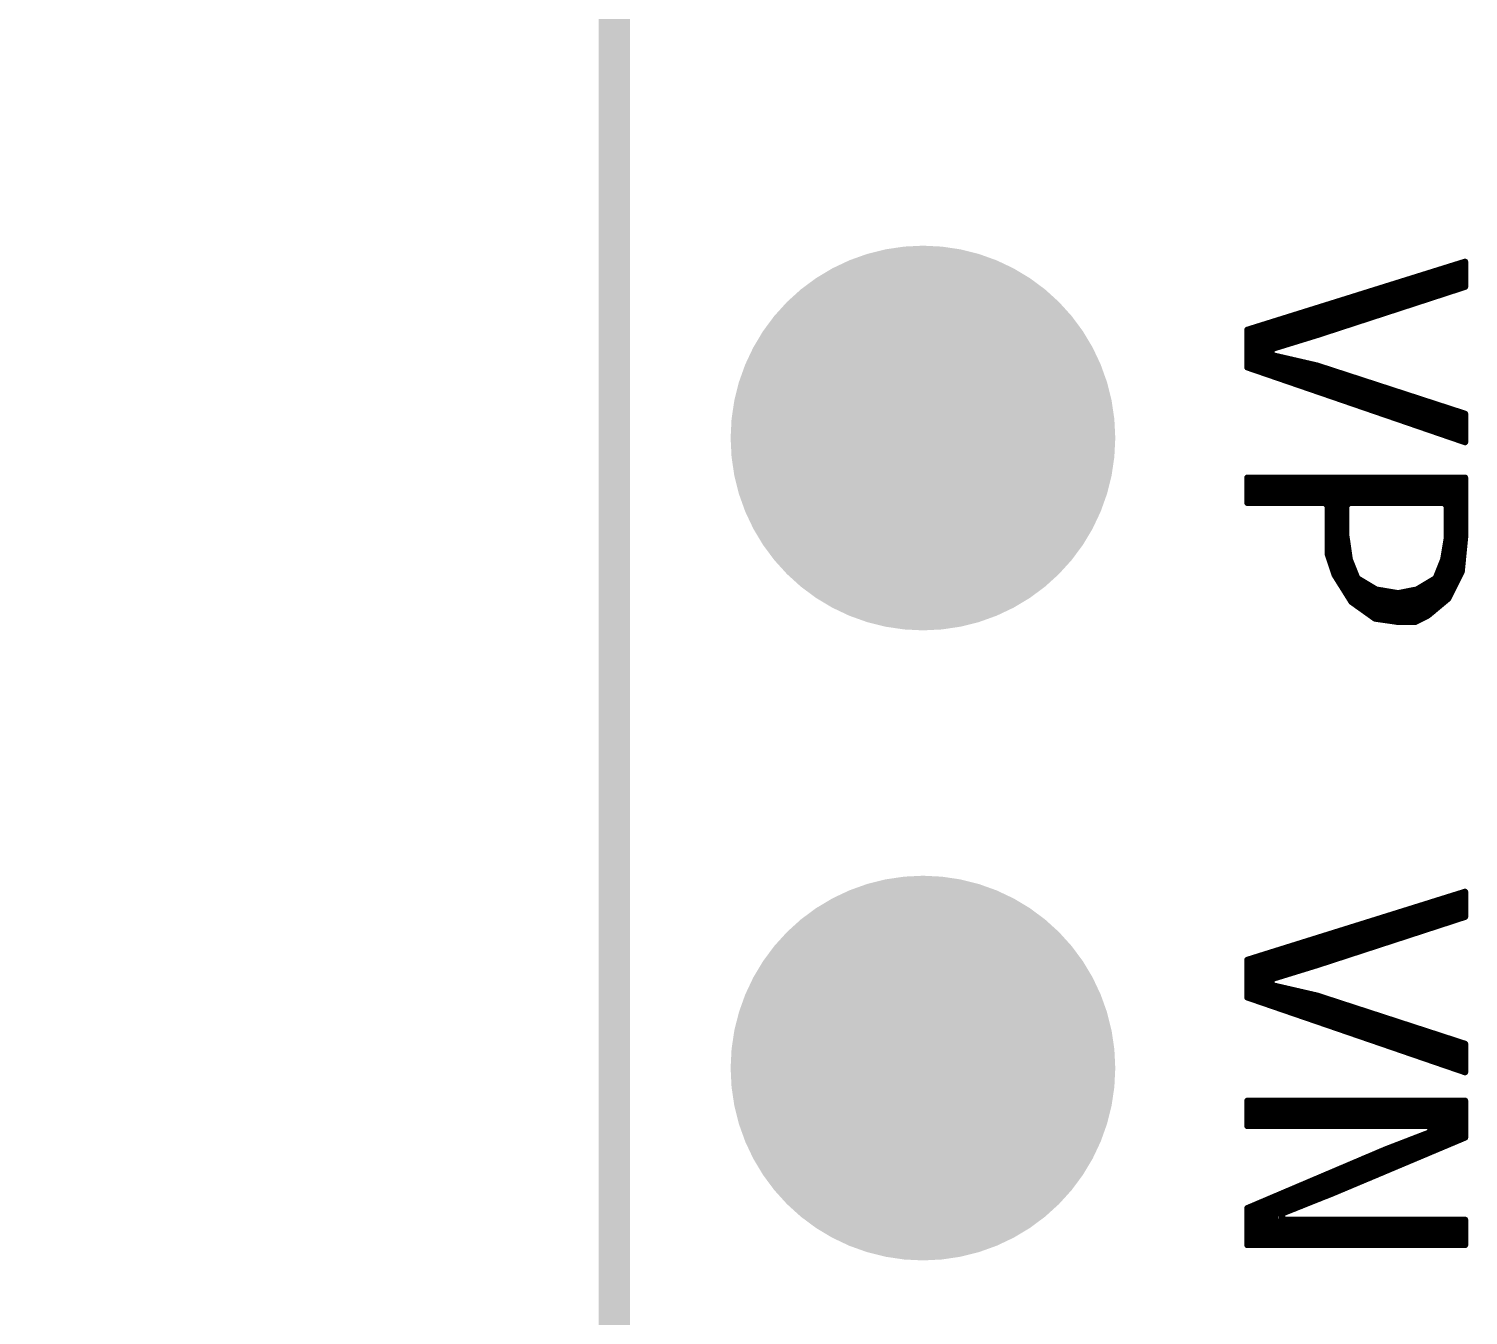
# Model space of a CAD drawing. Extents: x 491.8 to 537.2, y 395.3 to 465.5.
# Drawn here: x 497.64 to 503.44, y 438.39 to 443.58 of the extents above; entities that cross this region are included whole.
import ezdxf

# ---------------------------------------------------------------- set-up
doc = ezdxf.new("R2010")
doc.units = 0
doc.header["$MEASUREMENT"] = 0
doc.layers.get('0').update_dxf_attribs({"linetype": 'CONTINUOUS'})
doc.layers.get('Defpoints').update_dxf_attribs({"linetype": 'CONTINUOUS'})
doc.layers.add('SILKSCREENTOP_P', color=251, linetype='CONTINUOUS')
doc.styles.get("Standard").update_dxf_attribs({"font": 'arial.ttf'})
doc.dimstyles.get("Standard").update_dxf_attribs({"dimtxt": 1.5, "dimasz": 1.5, "dimexe": 0.18, "dimexo": 0, "dimgap": 0.5, "dimtad": 0, "dimtih": 1, "dimtoh": 1, "dimzin": 0, "dimdsep": 46, "dimtxsty": 'Standard', "dimcen": 0.09, "dimadec": 0, "dimazin": 0, "dimtfac": 1, "dimtofl": 0, "dimtmove": 2, "dimatfit": 3, "dimfxl": 1, "dimtolj": 1, "dimtzin": 0, "dimarcsym": 0})

# ---------------------------------------------------------------- blocks, each defined once
blk = doc.blocks.new('ROUND_1')
at = {"const_width": 0.0127}
blk.add_lwpolyline([(-0.00635, 0, 1), (0.00635, 0, 1)], format="xyb", close=True, dxfattribs=at)
blk = doc.blocks.new('ROUND_370')
at = {"const_width": 0.77546}
blk.add_lwpolyline([(-0.38773, 0, 1), (0.38773, 0, 1)], format="xyb", close=True, dxfattribs=at)
blk = doc.blocks.new('*D53')
at = {"color": 0, "linetype": 'Continuous', "lineweight": -2}
for p, q in [((501.0318, 448.26), (494.2153, 448.26)), ((494.3953, 446.76), (494.3953, 425.3958)), ((494.3953, 401.5), (494.3953, 422.8641)), ((501.0318, 400), (494.2153, 400))]:
    blk.add_line(p, q, dxfattribs=at)
at = {"color": 0, "linetype": 'Continuous'}
for points in [[(494.1453, 446.76), (494.6453, 446.76), (494.3953, 448.26)], [(494.1453, 401.5), (494.6453, 401.5), (494.3953, 400)]]:
    blk.add_solid(points, dxfattribs=at)
at = {"layer": 'Defpoints', "color": 0, "linetype": 'Continuous'}
for p in [(501.0318, 448.26), (494.3953, 400), (501.0318, 400)]:
    blk.add_point(p, dxfattribs=at)
at = {"color": 0, "linetype": 'Continuous', "insert": (494.3953, 424.13), "char_height": 1.5, "attachment_point": 5}
blk.add_mtext('\\A1;48.26', dxfattribs=at)

msp = doc.modelspace()

# ---------------------------------------------------------------- linework, layer by layer
at = {"const_width": 0.127}
msp.add_lwpolyline([(500.000016, 400.99996), (500.000016, 447.259964)], dxfattribs=at)
at = {"layer": 'SILKSCREENTOP_P', "const_width": 0.0254}
for points in [[(503.430286, 442.64072), (502.552716, 442.3664)], [(503.3772, 442.522864), (503.3772, 442.623956)], [(503.4026, 442.530992), (503.4026, 442.63183)], [(503.428, 442.539374), (503.428, 442.639958)], [(503.430286, 442.540136), (503.430286, 442.64072)], [(503.1994, 442.464952), (503.1994, 442.56833)], [(503.2248, 442.47308), (503.2248, 442.576458)], [(503.2502, 442.481462), (503.2502, 442.584332)], [(503.2756, 442.48959), (503.2756, 442.592206)], [(503.301, 442.497972), (503.301, 442.60008)], [(503.3264, 442.506354), (503.3264, 442.608208)], [(503.3518, 442.514482), (503.3518, 442.616082)], [(502.832624, 442.345318), (503.430286, 442.540136)], [(502.9962, 442.398658), (502.9962, 442.50483)], [(503.0216, 442.40704), (503.0216, 442.512958)], [(503.047, 442.415168), (503.047, 442.520832)], [(503.0724, 442.42355), (503.0724, 442.528706)], [(503.0978, 442.431932), (503.0978, 442.53658)], [(503.1232, 442.44006), (503.1232, 442.544708)], [(503.1486, 442.448442), (503.1486, 442.552582)], [(503.174, 442.45657), (503.174, 442.560456)], [(502.8184, 442.341), (502.8184, 442.449458)], [(502.8438, 442.349128), (502.8438, 442.457332)], [(502.8692, 442.35751), (502.8692, 442.465206)], [(502.8946, 442.365638), (502.8946, 442.47308)], [(502.92, 442.37402), (502.92, 442.481208)], [(502.9454, 442.382148), (502.9454, 442.489082)], [(502.9708, 442.39053), (502.9708, 442.496956)], [(502.6406, 442.28004), (502.6406, 442.393832)], [(502.666, 442.294264), (502.666, 442.401706)], [(502.6914, 442.302138), (502.6914, 442.40958)], [(502.7168, 442.309758), (502.7168, 442.417708)], [(502.7422, 442.317632), (502.7422, 442.425582)], [(502.7676, 442.325506), (502.7676, 442.433456)], [(502.793, 442.33338), (502.793, 442.44133)], [(502.552716, 442.3664), (502.552716, 442.21527)], [(502.5644, 442.21146), (502.5644, 442.369956)], [(502.5898, 442.20257), (502.5898, 442.37783)], [(502.6152, 442.193934), (502.6152, 442.385958)], [(502.649236, 442.28893), (502.832624, 442.345318)], [(502.6406, 442.185298), (502.6406, 442.27369)], [(502.649998, 442.264546), (502.649236, 442.28893)], [(502.552716, 442.21527), (503.430286, 441.913772)], [(502.832878, 442.222382), (502.649998, 442.264546)], [(502.666, 442.176408), (502.666, 442.260736)], [(502.6914, 442.167772), (502.6914, 442.254894)], [(502.7168, 442.158882), (502.7168, 442.249052)], [(502.7422, 442.150246), (502.7422, 442.24321)], [(502.7676, 442.14161), (502.7676, 442.237368)], [(502.793, 442.13272), (502.793, 442.231526)], [(502.8184, 442.124084), (502.8184, 442.225684)], [(503.430286, 442.027818), (502.832878, 442.222382)], [(502.8438, 442.115448), (502.8438, 442.218826)], [(502.8692, 442.106558), (502.8692, 442.210444)], [(502.8946, 442.097922), (502.8946, 442.202316)], [(502.92, 442.089032), (502.92, 442.193934)], [(502.9454, 442.080396), (502.9454, 442.185806)], [(502.9708, 442.07176), (502.9708, 442.177424)], [(502.9962, 442.06287), (502.9962, 442.169042)], [(503.0216, 442.054234), (503.0216, 442.160914)], [(503.047, 442.045598), (503.047, 442.152532)], [(503.0724, 442.036708), (503.0724, 442.144404)], [(503.0978, 442.028072), (503.0978, 442.136022)], [(503.1232, 442.019182), (503.1232, 442.127894)], [(503.1486, 442.010546), (503.1486, 442.119512)], [(503.174, 442.00191), (503.174, 442.111384)], [(503.1994, 441.99302), (503.1994, 442.103002)], [(503.2248, 441.984384), (503.2248, 442.09462)], [(503.2502, 441.975748), (503.2502, 442.086492)], [(503.2756, 441.966858), (503.2756, 442.07811)], [(503.301, 441.958222), (503.301, 442.069982)], [(503.3264, 441.949332), (503.3264, 442.0616)], [(503.3518, 441.940696), (503.3518, 442.053472)], [(503.3772, 441.93206), (503.3772, 442.04509)], [(503.4026, 441.92317), (503.4026, 442.036708)], [(503.428, 441.914534), (503.428, 442.02858)], [(503.430286, 441.913772), (503.430286, 442.027818)], [(503.430286, 441.770262), (502.552716, 441.770262)], [(502.552716, 441.770262), (502.552716, 441.668662)], [(502.5644, 441.668662), (502.5644, 441.770262)], [(502.5898, 441.668662), (502.5898, 441.770262)], [(502.6152, 441.668662), (502.6152, 441.770262)], [(502.6406, 441.668662), (502.6406, 441.770262)], [(502.666, 441.668662), (502.666, 441.770262)], [(502.6914, 441.668662), (502.6914, 441.770262)], [(502.7168, 441.668662), (502.7168, 441.770262)], [(502.7422, 441.668662), (502.7422, 441.770262)], [(502.7676, 441.668662), (502.7676, 441.770262)], [(502.793, 441.668662), (502.793, 441.770262)], [(502.8184, 441.668662), (502.8184, 441.770262)], [(502.8438, 441.668662), (502.8438, 441.770262)], [(502.8692, 441.6679), (502.8692, 441.770262)], [(502.8946, 441.408566), (502.8946, 441.770262)], [(502.92, 441.35421), (502.92, 441.770262)], [(502.9454, 441.31357), (502.9454, 441.770262)], [(502.9708, 441.668662), (502.9708, 441.770262)], [(502.9962, 441.668662), (502.9962, 441.770262)], [(503.0216, 441.668662), (503.0216, 441.770262)], [(503.047, 441.668662), (503.047, 441.770262)], [(503.0724, 441.668662), (503.0724, 441.770262)], [(503.0978, 441.668662), (503.0978, 441.770262)], [(503.1232, 441.668662), (503.1232, 441.770262)], [(503.1486, 441.668662), (503.1486, 441.770262)], [(503.174, 441.668662), (503.174, 441.770262)], [(503.1994, 441.668662), (503.1994, 441.770262)], [(503.2248, 441.668662), (503.2248, 441.770262)], [(503.2502, 441.668662), (503.2502, 441.770262)], [(503.2756, 441.668662), (503.2756, 441.770262)], [(503.301, 441.668662), (503.301, 441.770262)], [(503.3264, 441.668662), (503.3264, 441.770262)], [(503.3518, 441.666376), (503.3518, 441.770262)], [(503.3772, 441.312808), (503.3772, 441.770262)], [(503.4026, 441.363608), (503.4026, 441.770262)], [(503.428, 441.505594), (503.428, 441.770262)], [(503.430286, 441.529724), (503.430286, 441.770262)], [(502.552716, 441.668662), (502.864628, 441.668662)], [(502.864628, 441.668662), (502.877328, 441.655962)], [(502.877328, 441.655962), (502.877328, 441.460382)], [(502.950734, 441.655962), (502.963434, 441.668662)], [(502.950734, 441.543186), (502.950734, 441.655962)], [(502.963434, 441.668662), (503.344434, 441.668662)], [(503.344434, 441.668662), (503.357134, 441.655962)], [(503.357134, 441.655962), (503.357134, 441.528962)], [(502.950734, 441.541408), (502.950734, 441.543186)], [(502.964958, 441.442602), (502.950734, 441.541408)], [(503.35688, 441.52693), (503.342656, 441.442348)], [(503.357134, 441.528962), (503.35688, 441.52693)], [(503.41657, 441.391548), (503.430286, 441.529724)], [(502.877328, 441.460382), (502.904252, 441.379102)], [(503.3518, 441.2742), (503.3518, 441.49645)], [(502.96572, 441.439554), (502.964958, 441.442602)], [(502.993914, 441.368942), (502.96572, 441.439554)], [(502.9708, 441.27293), (502.9708, 441.426854)], [(503.341894, 441.439554), (503.3137, 441.368942)], [(503.342656, 441.442348), (503.341894, 441.439554)], [(502.904252, 441.379102), (502.972832, 441.269882)], [(502.999248, 441.362846), (502.993914, 441.368942)], [(502.9962, 441.253118), (502.9962, 441.365386)], [(503.069606, 441.320428), (502.999248, 441.362846)], [(503.0216, 441.23483), (503.0216, 441.349384)], [(503.30862, 441.362846), (503.238008, 441.320428)], [(503.2756, 441.212478), (503.2756, 441.343034)], [(503.301, 441.231782), (503.301, 441.358274)], [(503.3137, 441.368942), (503.30862, 441.362846)], [(503.3264, 441.253118), (503.3264, 441.400692)], [(503.362468, 441.28309), (503.41657, 441.391548)], [(503.047, 441.216796), (503.047, 441.334144)], [(503.074178, 441.318904), (503.069606, 441.320428)], [(503.0724, 441.20181), (503.0724, 441.319412)], [(503.15876, 441.30468), (503.074178, 441.318904)], [(503.0978, 441.198), (503.0978, 441.315094)], [(503.1232, 441.194444), (503.1232, 441.310776)], [(503.1486, 441.190888), (503.1486, 441.306458)], [(503.163332, 441.304934), (503.15876, 441.30468)], [(503.233944, 441.318904), (503.163332, 441.304934)], [(503.174, 441.188856), (503.174, 441.306966)], [(503.1994, 441.188856), (503.1994, 441.312046)], [(503.2248, 441.188856), (503.2248, 441.317126)], [(503.238008, 441.320428), (503.233944, 441.318904)], [(503.2502, 441.199778), (503.2502, 441.327794)], [(502.972832, 441.269882), (503.067066, 441.202572)], [(503.280934, 441.215272), (503.362468, 441.28309)], [(503.067066, 441.202572), (503.161808, 441.188856)], [(503.161808, 441.188856), (503.228356, 441.188856)], [(503.228356, 441.188856), (503.280934, 441.215272)], [(503.430286, 440.10072), (502.552716, 439.8264)], [(503.3264, 439.966354), (503.3264, 440.068208)], [(503.3518, 439.974482), (503.3518, 440.076082)], [(503.3772, 439.982864), (503.3772, 440.083956)], [(503.4026, 439.990992), (503.4026, 440.09183)], [(503.428, 439.999374), (503.428, 440.099958)], [(503.430286, 440.000136), (503.430286, 440.10072)], [(503.1486, 439.908442), (503.1486, 440.012582)], [(503.174, 439.91657), (503.174, 440.020456)], [(503.1994, 439.924952), (503.1994, 440.02833)], [(503.2248, 439.93308), (503.2248, 440.036458)], [(503.2502, 439.941462), (503.2502, 440.044332)], [(503.2756, 439.94959), (503.2756, 440.052206)], [(503.301, 439.957972), (503.301, 440.06008)], [(502.832624, 439.805318), (503.430286, 440.000136)], [(502.9708, 439.85053), (502.9708, 439.956956)], [(502.9962, 439.858658), (502.9962, 439.96483)], [(503.0216, 439.86704), (503.0216, 439.972958)], [(503.047, 439.875168), (503.047, 439.980832)], [(503.0724, 439.88355), (503.0724, 439.988706)], [(503.0978, 439.891932), (503.0978, 439.99658)], [(503.1232, 439.90006), (503.1232, 440.004708)], [(502.7676, 439.785506), (502.7676, 439.893456)], [(502.793, 439.79338), (502.793, 439.90133)], [(502.8184, 439.801), (502.8184, 439.909458)], [(502.8438, 439.809128), (502.8438, 439.917332)], [(502.8692, 439.81751), (502.8692, 439.925206)], [(502.8946, 439.825638), (502.8946, 439.93308)], [(502.92, 439.83402), (502.92, 439.941208)], [(502.9454, 439.842148), (502.9454, 439.949082)], [(502.5898, 439.66257), (502.5898, 439.83783)], [(502.6152, 439.653934), (502.6152, 439.845958)], [(502.6406, 439.74004), (502.6406, 439.853832)], [(502.666, 439.754264), (502.666, 439.861706)], [(502.6914, 439.762138), (502.6914, 439.86958)], [(502.7168, 439.769758), (502.7168, 439.877708)], [(502.7422, 439.777632), (502.7422, 439.885582)], [(502.552716, 439.8264), (502.552716, 439.67527)], [(502.5644, 439.67146), (502.5644, 439.829956)], [(502.649236, 439.74893), (502.832624, 439.805318)], [(502.6406, 439.645298), (502.6406, 439.73369)], [(502.649998, 439.724546), (502.649236, 439.74893)], [(502.832878, 439.682382), (502.649998, 439.724546)], [(502.666, 439.636408), (502.666, 439.720736)], [(502.552716, 439.67527), (503.430286, 439.373772)], [(502.6914, 439.627772), (502.6914, 439.714894)], [(502.7168, 439.618882), (502.7168, 439.709052)], [(502.7422, 439.610246), (502.7422, 439.70321)], [(502.7676, 439.60161), (502.7676, 439.697368)], [(502.793, 439.59272), (502.793, 439.691526)], [(502.8184, 439.584084), (502.8184, 439.685684)], [(503.430286, 439.487818), (502.832878, 439.682382)], [(502.8438, 439.575448), (502.8438, 439.678826)], [(502.8692, 439.566558), (502.8692, 439.670444)], [(502.8946, 439.557922), (502.8946, 439.662316)], [(502.92, 439.549032), (502.92, 439.653934)], [(502.9454, 439.540396), (502.9454, 439.645806)], [(502.9708, 439.53176), (502.9708, 439.637424)], [(502.9962, 439.52287), (502.9962, 439.629042)], [(503.0216, 439.514234), (503.0216, 439.620914)], [(503.047, 439.505598), (503.047, 439.612532)], [(503.0724, 439.496708), (503.0724, 439.604404)], [(503.0978, 439.488072), (503.0978, 439.596022)], [(503.1232, 439.479182), (503.1232, 439.587894)], [(503.1486, 439.470546), (503.1486, 439.579512)], [(503.174, 439.46191), (503.174, 439.571384)], [(503.1994, 439.45302), (503.1994, 439.563002)], [(503.2248, 439.444384), (503.2248, 439.55462)], [(503.2502, 439.435748), (503.2502, 439.546492)], [(503.2756, 439.426858), (503.2756, 439.53811)], [(503.301, 439.418222), (503.301, 439.529982)], [(503.3264, 439.409332), (503.3264, 439.5216)], [(503.3518, 439.400696), (503.3518, 439.513472)], [(503.3772, 439.39206), (503.3772, 439.50509)], [(503.4026, 439.38317), (503.4026, 439.496708)], [(503.428, 439.374534), (503.428, 439.48858)], [(503.430286, 439.373772), (503.430286, 439.487818)], [(503.430286, 439.258456), (502.552716, 439.258456)], [(502.552716, 439.258456), (502.552716, 439.156856)], [(502.5644, 439.156856), (502.5644, 439.258456)], [(502.5898, 439.156856), (502.5898, 439.258456)], [(502.6152, 439.156856), (502.6152, 439.258456)], [(502.6406, 439.156856), (502.6406, 439.258456)], [(502.666, 439.156856), (502.666, 439.258456)], [(502.6914, 439.156856), (502.6914, 439.258456)], [(502.7168, 439.156856), (502.7168, 439.258456)], [(502.7422, 439.156856), (502.7422, 439.258456)], [(502.7676, 439.156856), (502.7676, 439.258456)], [(502.793, 439.156856), (502.793, 439.258456)], [(502.8184, 439.156856), (502.8184, 439.258456)], [(502.8438, 439.156856), (502.8438, 439.258456)], [(502.8692, 439.156856), (502.8692, 439.258456)], [(502.8946, 439.156856), (502.8946, 439.258456)], [(502.92, 439.156856), (502.92, 439.258456)], [(502.9454, 439.156856), (502.9454, 439.258456)], [(502.9708, 439.156856), (502.9708, 439.258456)], [(502.9962, 439.156856), (502.9962, 439.258456)], [(503.0216, 439.156856), (503.0216, 439.258456)], [(503.047, 439.156856), (503.047, 439.258456)], [(503.0724, 439.156856), (503.0724, 439.258456)], [(503.0978, 439.156856), (503.0978, 439.258456)], [(503.1232, 439.156856), (503.1232, 439.258456)], [(503.1486, 439.156856), (503.1486, 439.258456)], [(503.174, 439.156856), (503.174, 439.258456)], [(503.1994, 439.156856), (503.1994, 439.258456)], [(503.2248, 439.156856), (503.2248, 439.258456)], [(503.2502, 439.156856), (503.2502, 439.258456)], [(503.2756, 439.156856), (503.2756, 439.258456)], [(503.301, 439.055764), (503.301, 439.258456)], [(503.3264, 439.066432), (503.3264, 439.258456)], [(503.3518, 439.0771), (503.3518, 439.258456)], [(503.3772, 439.088022), (503.3772, 439.258456)], [(503.4026, 439.09869), (503.4026, 439.258456)], [(503.428, 439.109358), (503.428, 439.258456)], [(503.430286, 439.110374), (503.430286, 439.258456)], [(502.552716, 439.156856), (503.287792, 439.156856)], [(503.287792, 439.156856), (503.292364, 439.132472)], [(502.901966, 438.88787), (503.430286, 439.110374)], [(503.292364, 439.132472), (503.10923, 439.06186)], [(503.174, 439.002424), (503.174, 439.086752)], [(503.1994, 439.013092), (503.1994, 439.096658)], [(503.2248, 439.02376), (503.2248, 439.10631)], [(503.2502, 439.034428), (503.2502, 439.116216)], [(503.2756, 439.045096), (503.2756, 439.125868)], [(503.10923, 439.06186), (502.552716, 438.825386)], [(503.0216, 438.938162), (503.0216, 439.024776)], [(503.047, 438.94883), (503.047, 439.035444)], [(503.0724, 438.959498), (503.0724, 439.046366)], [(503.0978, 438.970166), (503.0978, 439.057034)], [(503.1232, 438.981088), (503.1232, 439.067194)], [(503.1486, 438.991756), (503.1486, 439.0771)], [(502.8946, 438.884822), (502.8946, 438.970674)], [(502.92, 438.89549), (502.92, 438.981596)], [(502.9454, 438.906158), (502.9454, 438.992264)], [(502.9708, 438.916826), (502.9708, 439.003186)], [(502.9962, 438.927494), (502.9962, 439.013854)], [(502.7422, 438.823862), (502.7422, 438.905904)], [(502.7676, 438.834022), (502.7676, 438.916826)], [(502.793, 438.844182), (502.793, 438.927494)], [(502.8184, 438.854342), (502.8184, 438.938416)], [(502.8438, 438.864502), (502.8438, 438.949084)], [(502.8692, 438.874662), (502.8692, 438.960006)], [(502.6152, 438.67705), (502.6152, 438.852056)], [(502.6406, 438.67705), (502.6406, 438.862724)], [(502.666, 438.67705), (502.666, 438.873646)], [(502.690384, 438.803288), (502.901966, 438.88787)], [(502.6914, 438.803542), (502.6914, 438.884314)], [(502.7168, 438.813702), (502.7168, 438.895236)], [(502.552716, 438.825386), (502.552716, 438.67705)], [(502.5644, 438.67705), (502.5644, 438.830466)], [(502.5898, 438.67705), (502.5898, 438.841134)], [(502.69521, 438.77865), (502.690384, 438.803288)], [(502.6914, 438.67705), (502.6914, 438.779412)], [(503.430286, 438.77865), (502.69521, 438.77865)], [(502.7168, 438.67705), (502.7168, 438.77865)], [(502.7422, 438.67705), (502.7422, 438.77865)], [(502.7676, 438.67705), (502.7676, 438.77865)], [(502.793, 438.67705), (502.793, 438.77865)], [(502.8184, 438.67705), (502.8184, 438.77865)], [(502.8438, 438.67705), (502.8438, 438.77865)], [(502.8692, 438.67705), (502.8692, 438.77865)], [(502.8946, 438.67705), (502.8946, 438.77865)], [(502.92, 438.67705), (502.92, 438.77865)], [(502.9454, 438.67705), (502.9454, 438.77865)], [(502.9708, 438.67705), (502.9708, 438.77865)], [(502.9962, 438.67705), (502.9962, 438.77865)], [(503.0216, 438.67705), (503.0216, 438.77865)], [(503.047, 438.67705), (503.047, 438.77865)], [(503.0724, 438.67705), (503.0724, 438.77865)], [(503.0978, 438.67705), (503.0978, 438.77865)], [(503.1232, 438.67705), (503.1232, 438.77865)], [(503.1486, 438.67705), (503.1486, 438.77865)], [(503.174, 438.67705), (503.174, 438.77865)], [(503.1994, 438.67705), (503.1994, 438.77865)], [(503.2248, 438.67705), (503.2248, 438.77865)], [(503.2502, 438.67705), (503.2502, 438.77865)], [(503.2756, 438.67705), (503.2756, 438.77865)], [(503.301, 438.67705), (503.301, 438.77865)], [(503.3264, 438.67705), (503.3264, 438.77865)], [(503.3518, 438.67705), (503.3518, 438.77865)], [(503.3772, 438.67705), (503.3772, 438.77865)], [(503.4026, 438.67705), (503.4026, 438.77865)], [(503.428, 438.67705), (503.428, 438.77865)], [(503.430286, 438.67705), (503.430286, 438.77865)], [(502.552716, 438.67705), (503.430286, 438.67705)]]:
    msp.add_lwpolyline(points, dxfattribs=at)

# ---------------------------------------------------------------- block references
for p in [(501.244616, 441.930282), (501.244616, 439.390282)]:
    msp.add_blockref('ROUND_370', p)
at = {"layer": 'SILKSCREENTOP_P'}
for p in [(503.3772, 442.623956), (503.4026, 442.63183), (503.428, 442.639958), (503.430286, 442.64072), (503.430286, 442.64072), (503.1994, 442.56833), (503.2248, 442.576458), (503.2502, 442.584332), (503.2756, 442.592206), (503.301, 442.60008), (503.3264, 442.608208), (503.3518, 442.616082), (502.9962, 442.50483), (503.0216, 442.512958), (503.047, 442.520832), (503.0724, 442.528706), (503.0978, 442.53658), (503.1232, 442.544708), (503.1486, 442.552582), (503.174, 442.560456), (503.3264, 442.506354), (503.3518, 442.514482), (503.3772, 442.522864), (503.4026, 442.530992), (503.428, 442.539374), (503.430286, 442.540136), (502.8184, 442.449458), (502.8438, 442.457332), (502.8692, 442.465206), (502.8946, 442.47308), (502.92, 442.481208), (502.9454, 442.489082), (502.9708, 442.496956), (503.1486, 442.448442), (503.174, 442.45657), (503.1994, 442.464952), (503.2248, 442.47308), (503.2502, 442.481462), (503.2756, 442.48959), (503.301, 442.497972), (502.6406, 442.393832), (502.666, 442.401706), (502.6914, 442.40958), (502.7168, 442.417708), (502.7422, 442.425582), (502.7676, 442.433456), (502.793, 442.44133), (502.9708, 442.39053), (502.9962, 442.398658), (503.0216, 442.40704), (503.047, 442.415168), (503.0724, 442.42355), (503.0978, 442.431932), (503.1232, 442.44006), (502.552716, 442.3664), (502.5644, 442.369956), (502.5898, 442.37783), (502.6152, 442.385958), (502.793, 442.33338), (502.8184, 442.341), (502.832624, 442.345318), (502.832624, 442.345318), (502.8438, 442.349128), (502.8692, 442.35751), (502.8946, 442.365638), (502.92, 442.37402), (502.9454, 442.382148), (502.6406, 442.28004), (502.6406, 442.27369), (502.649236, 442.28893), (502.666, 442.294264), (502.6914, 442.302138), (502.7168, 442.309758), (502.7422, 442.317632), (502.7676, 442.325506), (502.552716, 442.21527), (502.552716, 442.21527), (502.649998, 442.264546), (502.666, 442.260736), (502.6914, 442.254894), (502.7168, 442.249052), (502.7422, 442.24321), (502.7676, 442.237368), (502.793, 442.231526), (502.8184, 442.225684), (502.832878, 442.222382), (502.8438, 442.218826), (502.5644, 442.21146), (502.5898, 442.20257), (502.6152, 442.193934), (502.6406, 442.185298), (502.666, 442.176408), (502.6914, 442.167772), (502.7168, 442.158882), (502.8692, 442.210444), (502.8946, 442.202316), (502.92, 442.193934), (502.9454, 442.185806), (502.9708, 442.177424), (502.9962, 442.169042), (503.0216, 442.160914), (502.7422, 442.150246), (502.7676, 442.14161), (502.793, 442.13272), (502.8184, 442.124084), (502.8438, 442.115448), (502.8692, 442.106558), (502.8946, 442.097922), (503.047, 442.152532), (503.0724, 442.144404), (503.0978, 442.136022), (503.1232, 442.127894), (503.1486, 442.119512), (503.174, 442.111384), (503.1994, 442.103002), (502.92, 442.089032), (502.9454, 442.080396), (502.9708, 442.07176), (502.9962, 442.06287), (503.0216, 442.054234), (503.047, 442.045598), (503.2248, 442.09462), (503.2502, 442.086492), (503.2756, 442.07811), (503.301, 442.069982), (503.3264, 442.0616), (503.3518, 442.053472), (503.3772, 442.04509), (503.0724, 442.036708), (503.0978, 442.028072), (503.1232, 442.019182), (503.1486, 442.010546), (503.174, 442.00191), (503.1994, 441.99302), (503.2248, 441.984384), (503.4026, 442.036708), (503.428, 442.02858), (503.430286, 442.027818), (503.2502, 441.975748), (503.2756, 441.966858), (503.301, 441.958222), (503.3264, 441.949332), (503.3518, 441.940696), (503.3772, 441.93206), (503.4026, 441.92317), (503.428, 441.914534), (503.430286, 441.913772), (502.552716, 441.770262), (502.5644, 441.770262), (502.5898, 441.770262), (502.6152, 441.770262), (502.6406, 441.770262), (502.666, 441.770262), (502.6914, 441.770262), (502.7168, 441.770262), (502.7422, 441.770262), (502.7676, 441.770262), (502.793, 441.770262), (502.8184, 441.770262), (502.8438, 441.770262), (502.8692, 441.770262), (502.8946, 441.770262), (502.92, 441.770262), (502.9454, 441.770262), (502.9708, 441.770262), (502.9962, 441.770262), (503.0216, 441.770262), (503.047, 441.770262), (503.0724, 441.770262), (503.0978, 441.770262), (503.1232, 441.770262), (503.1486, 441.770262), (503.174, 441.770262), (503.1994, 441.770262), (503.2248, 441.770262), (503.2502, 441.770262), (503.2756, 441.770262), (503.301, 441.770262), (503.3264, 441.770262), (503.3518, 441.770262), (503.3772, 441.770262), (503.4026, 441.770262), (503.428, 441.770262), (503.430286, 441.770262), (503.430286, 441.770262), (502.552716, 441.668662), (502.5644, 441.668662), (502.5898, 441.668662), (502.6152, 441.668662), (502.6406, 441.668662), (502.666, 441.668662), (502.6914, 441.668662), (502.7168, 441.668662), (502.7422, 441.668662), (502.7676, 441.668662), (502.793, 441.668662), (502.8184, 441.668662), (502.8438, 441.668662), (502.864628, 441.668662), (502.8692, 441.6679), (502.877328, 441.655962), (502.950734, 441.655962), (502.963434, 441.668662), (502.9708, 441.668662), (502.9962, 441.668662), (503.0216, 441.668662), (503.047, 441.668662), (503.0724, 441.668662), (503.0978, 441.668662), (503.1232, 441.668662), (503.1486, 441.668662), (503.174, 441.668662), (503.1994, 441.668662), (503.2248, 441.668662), (503.2502, 441.668662), (503.2756, 441.668662), (503.301, 441.668662), (503.3264, 441.668662), (503.344434, 441.668662), (503.3518, 441.666376), (503.357134, 441.655962), (503.357134, 441.655962), (502.950734, 441.543186), (502.950734, 441.541408), (503.35688, 441.52693), (503.357134, 441.528962), (503.430286, 441.529724), (502.877328, 441.460382), (503.3518, 441.49645), (503.428, 441.505594), (502.8946, 441.408566), (502.964958, 441.442602), (502.96572, 441.439554), (502.9708, 441.426854), (503.341894, 441.439554), (503.342656, 441.442348), (502.904252, 441.379102), (502.92, 441.35421), (502.993914, 441.368942), (502.9962, 441.365386), (502.999248, 441.362846), (503.0216, 441.349384), (503.2756, 441.343034), (503.301, 441.358274), (503.30862, 441.362846), (503.3137, 441.368942), (503.3264, 441.400692), (503.4026, 441.363608), (503.41657, 441.391548), (502.9454, 441.31357), (503.047, 441.334144), (503.069606, 441.320428), (503.069606, 441.320428), (503.0724, 441.319412), (503.074178, 441.318904), (503.0978, 441.315094), (503.1232, 441.310776), (503.1486, 441.306458), (503.15876, 441.30468), (503.163332, 441.304934), (503.174, 441.306966), (503.1994, 441.312046), (503.2248, 441.317126), (503.233944, 441.318904), (503.238008, 441.320428), (503.238008, 441.320428), (503.2502, 441.327794), (503.3772, 441.312808), (502.9708, 441.27293), (502.972832, 441.269882), (502.9962, 441.253118), (503.0216, 441.23483), (503.301, 441.231782), (503.3264, 441.253118), (503.3518, 441.2742), (503.362468, 441.28309), (503.047, 441.216796), (503.067066, 441.202572), (503.0724, 441.20181), (503.0978, 441.198), (503.1232, 441.194444), (503.1486, 441.190888), (503.161808, 441.188856), (503.174, 441.188856), (503.1994, 441.188856), (503.2248, 441.188856), (503.228356, 441.188856), (503.2502, 441.199778), (503.2756, 441.212478), (503.280934, 441.215272), (503.280934, 441.215272), (503.3264, 440.068208), (503.3518, 440.076082), (503.3772, 440.083956), (503.4026, 440.09183), (503.428, 440.099958), (503.430286, 440.10072), (503.430286, 440.10072), (503.1486, 440.012582), (503.174, 440.020456), (503.1994, 440.02833), (503.2248, 440.036458), (503.2502, 440.044332), (503.2756, 440.052206), (503.301, 440.06008), (502.9708, 439.956956), (502.9962, 439.96483), (503.0216, 439.972958), (503.047, 439.980832), (503.0724, 439.988706), (503.0978, 439.99658), (503.1232, 440.004708), (503.301, 439.957972), (503.3264, 439.966354), (503.3518, 439.974482), (503.3772, 439.982864), (503.4026, 439.990992), (503.428, 439.999374), (503.430286, 440.000136), (502.7676, 439.893456), (502.793, 439.90133), (502.8184, 439.909458), (502.8438, 439.917332), (502.8692, 439.925206), (502.8946, 439.93308), (502.92, 439.941208), (502.9454, 439.949082), (503.0978, 439.891932), (503.1232, 439.90006), (503.1486, 439.908442), (503.174, 439.91657), (503.1994, 439.924952), (503.2248, 439.93308), (503.2502, 439.941462), (503.2756, 439.94959), (502.5898, 439.83783), (502.6152, 439.845958), (502.6406, 439.853832), (502.666, 439.861706), (502.6914, 439.86958), (502.7168, 439.877708), (502.7422, 439.885582), (502.92, 439.83402), (502.9454, 439.842148), (502.9708, 439.85053), (502.9962, 439.858658), (503.0216, 439.86704), (503.047, 439.875168), (503.0724, 439.88355), (502.552716, 439.8264), (502.5644, 439.829956), (502.7422, 439.777632), (502.7676, 439.785506), (502.793, 439.79338), (502.8184, 439.801), (502.832624, 439.805318), (502.832624, 439.805318), (502.8438, 439.809128), (502.8692, 439.81751), (502.8946, 439.825638), (502.6406, 439.74004), (502.6406, 439.73369), (502.649236, 439.74893), (502.649998, 439.724546), (502.666, 439.754264), (502.666, 439.720736), (502.6914, 439.762138), (502.7168, 439.769758), (502.552716, 439.67527), (502.552716, 439.67527), (502.5644, 439.67146), (502.5898, 439.66257), (502.6914, 439.714894), (502.7168, 439.709052), (502.7422, 439.70321), (502.7676, 439.697368), (502.793, 439.691526), (502.8184, 439.685684), (502.832878, 439.682382), (502.8438, 439.678826), (502.8692, 439.670444), (502.8946, 439.662316), (502.6152, 439.653934), (502.6406, 439.645298), (502.666, 439.636408), (502.6914, 439.627772), (502.7168, 439.618882), (502.7422, 439.610246), (502.92, 439.653934), (502.9454, 439.645806), (502.9708, 439.637424), (502.9962, 439.629042), (503.0216, 439.620914), (503.047, 439.612532), (503.0724, 439.604404), (502.7676, 439.60161), (502.793, 439.59272), (502.8184, 439.584084), (502.8438, 439.575448), (502.8692, 439.566558), (502.8946, 439.557922), (502.92, 439.549032), (503.0978, 439.596022), (503.1232, 439.587894), (503.1486, 439.579512), (503.174, 439.571384), (503.1994, 439.563002), (503.2248, 439.55462), (503.2502, 439.546492), (502.9454, 439.540396), (502.9708, 439.53176), (502.9962, 439.52287), (503.0216, 439.514234), (503.047, 439.505598), (503.0724, 439.496708), (503.0978, 439.488072), (503.2756, 439.53811), (503.301, 439.529982), (503.3264, 439.5216), (503.3518, 439.513472), (503.3772, 439.50509), (503.4026, 439.496708), (503.428, 439.48858), (503.430286, 439.487818), (503.1232, 439.479182), (503.1486, 439.470546), (503.174, 439.46191), (503.1994, 439.45302), (503.2248, 439.444384), (503.2502, 439.435748), (503.2756, 439.426858), (503.301, 439.418222), (503.3264, 439.409332), (503.3518, 439.400696), (503.3772, 439.39206), (503.4026, 439.38317), (503.428, 439.374534), (503.430286, 439.373772), (502.552716, 439.258456), (502.5644, 439.258456), (502.5898, 439.258456), (502.6152, 439.258456), (502.6406, 439.258456), (502.666, 439.258456), (502.6914, 439.258456), (502.7168, 439.258456), (502.7422, 439.258456), (502.7676, 439.258456), (502.793, 439.258456), (502.8184, 439.258456), (502.8438, 439.258456), (502.8692, 439.258456), (502.8946, 439.258456), (502.92, 439.258456), (502.9454, 439.258456), (502.9708, 439.258456), (502.9962, 439.258456), (503.0216, 439.258456), (503.047, 439.258456), (503.0724, 439.258456), (503.0978, 439.258456), (503.1232, 439.258456), (503.1486, 439.258456), (503.174, 439.258456), (503.1994, 439.258456), (503.2248, 439.258456), (503.2502, 439.258456), (503.2756, 439.258456), (503.301, 439.258456), (503.3264, 439.258456), (503.3518, 439.258456), (503.3772, 439.258456), (503.4026, 439.258456), (503.428, 439.258456), (503.430286, 439.258456), (503.430286, 439.258456), (502.552716, 439.156856), (502.5644, 439.156856), (502.5898, 439.156856), (502.6152, 439.156856), (502.6406, 439.156856), (502.666, 439.156856), (502.6914, 439.156856), (502.7168, 439.156856), (502.7422, 439.156856), (502.7676, 439.156856), (502.793, 439.156856), (502.8184, 439.156856), (502.8438, 439.156856), (502.8692, 439.156856), (502.8946, 439.156856), (502.92, 439.156856), (502.9454, 439.156856), (502.9708, 439.156856), (502.9962, 439.156856), (503.0216, 439.156856), (503.047, 439.156856), (503.0724, 439.156856), (503.0978, 439.156856), (503.1232, 439.156856), (503.1486, 439.156856), (503.174, 439.156856), (503.1994, 439.156856), (503.2248, 439.156856), (503.2502, 439.156856), (503.2756, 439.156856), (503.287792, 439.156856), (503.174, 439.086752), (503.1994, 439.096658), (503.2248, 439.10631), (503.2502, 439.116216), (503.2756, 439.125868), (503.292364, 439.132472), (503.3772, 439.088022), (503.4026, 439.09869), (503.428, 439.109358), (503.430286, 439.110374), (503.0216, 439.024776), (503.047, 439.035444), (503.0724, 439.046366), (503.0978, 439.057034), (503.10923, 439.06186), (503.1232, 439.067194), (503.1486, 439.0771), (503.2248, 439.02376), (503.2502, 439.034428), (503.2756, 439.045096), (503.301, 439.055764), (503.3264, 439.066432), (503.3518, 439.0771), (502.8946, 438.970674), (502.92, 438.981596), (502.9454, 438.992264), (502.9708, 439.003186), (502.9962, 439.013854), (503.0978, 438.970166), (503.1232, 438.981088), (503.1486, 438.991756), (503.174, 439.002424), (503.1994, 439.013092), (502.7422, 438.905904), (502.7676, 438.916826), (502.793, 438.927494), (502.8184, 438.938416), (502.8438, 438.949084), (502.8692, 438.960006), (502.9454, 438.906158), (502.9708, 438.916826), (502.9962, 438.927494), (503.0216, 438.938162), (503.047, 438.94883), (503.0724, 438.959498), (502.6152, 438.852056), (502.6406, 438.862724), (502.666, 438.873646), (502.6914, 438.884314), (502.7168, 438.895236), (502.8184, 438.854342), (502.8438, 438.864502), (502.8692, 438.874662), (502.8946, 438.884822), (502.901966, 438.88787), (502.92, 438.89549), (502.552716, 438.825386), (502.5644, 438.830466), (502.5898, 438.841134), (502.690384, 438.803288), (502.6914, 438.803542), (502.7168, 438.813702), (502.7422, 438.823862), (502.7676, 438.834022), (502.793, 438.844182), (502.6914, 438.779412), (502.69521, 438.77865), (502.7168, 438.77865), (502.7422, 438.77865), (502.7676, 438.77865), (502.793, 438.77865), (502.8184, 438.77865), (502.8438, 438.77865), (502.8692, 438.77865), (502.8946, 438.77865), (502.92, 438.77865), (502.9454, 438.77865), (502.9708, 438.77865), (502.9962, 438.77865), (503.0216, 438.77865), (503.047, 438.77865), (503.0724, 438.77865), (503.0978, 438.77865), (503.1232, 438.77865), (503.1486, 438.77865), (503.174, 438.77865), (503.1994, 438.77865), (503.2248, 438.77865), (503.2502, 438.77865), (503.2756, 438.77865), (503.301, 438.77865), (503.3264, 438.77865), (503.3518, 438.77865), (503.3772, 438.77865), (503.4026, 438.77865), (503.428, 438.77865), (503.430286, 438.77865), (502.552716, 438.67705), (502.5644, 438.67705), (502.5898, 438.67705), (502.6152, 438.67705), (502.6406, 438.67705), (502.666, 438.67705), (502.6914, 438.67705), (502.7168, 438.67705), (502.7422, 438.67705), (502.7676, 438.67705), (502.793, 438.67705), (502.8184, 438.67705), (502.8438, 438.67705), (502.8692, 438.67705), (502.8946, 438.67705), (502.92, 438.67705), (502.9454, 438.67705), (502.9708, 438.67705), (502.9962, 438.67705), (503.0216, 438.67705), (503.047, 438.67705), (503.0724, 438.67705), (503.0978, 438.67705), (503.1232, 438.67705), (503.1486, 438.67705), (503.174, 438.67705), (503.1994, 438.67705), (503.2248, 438.67705), (503.2502, 438.67705), (503.2756, 438.67705), (503.301, 438.67705), (503.3264, 438.67705), (503.3518, 438.67705), (503.3772, 438.67705), (503.4026, 438.67705), (503.428, 438.67705), (503.430286, 438.67705)]:
    msp.add_blockref('ROUND_1', p, dxfattribs=at)

# ---------------------------------------------------------------- dimensions: what is measured, and where the dimension line sits
at = {"linetype": 'Continuous'}
dim = msp.add_linear_dim(base=(494.395303, 399.999962), p1=(501.031764, 448.259962), p2=(501.031764, 399.999962), angle=90, dimstyle='Standard', dxfattribs=at)
dim.commit()
dim.dimension.update_dxf_attribs({"geometry": '*D53', "text_midpoint": (494.395303, 424.129962)})

doc.saveas('drawing.dxf')
